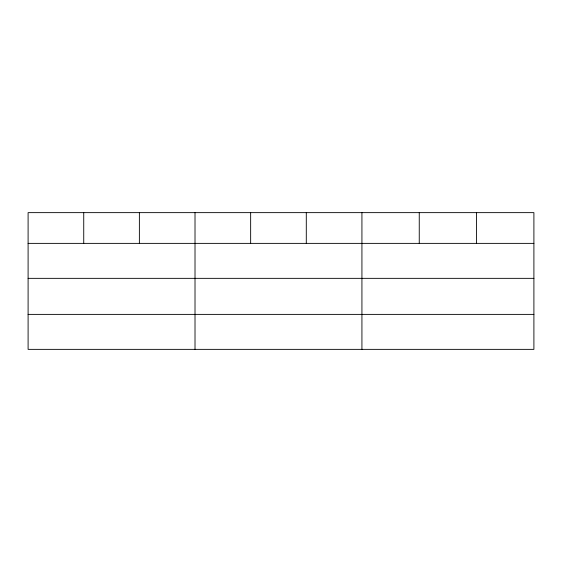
<?xml version="1.0" encoding="UTF-8"?>
<svg xmlns="http://www.w3.org/2000/svg" width="562" height="562" viewBox="0 0 562 562"><rect width="100%" height="100%" fill="white"/><g stroke="black" fill="none" stroke-linecap="round" stroke-linejoin="round"><path stroke-width="0.84" d="M533.9 278.345L533.9 212.64L28.1 212.64L28.1 349.36L533.9 349.36L533.9 278.345L28.1 278.345M28.1 243.374L533.9 243.374M28.1 314.383L533.9 314.383M476.576 212.64L476.576 243.374M419.252 212.64L419.252 243.374M361.928 212.64L361.928 349.36M306.29 212.64L306.29 243.374M250.652 212.64L250.652 243.374M195.014 212.64L195.014 349.36M139.376 212.64L139.376 243.374M83.738 212.64L83.738 243.374"/></g></svg>
